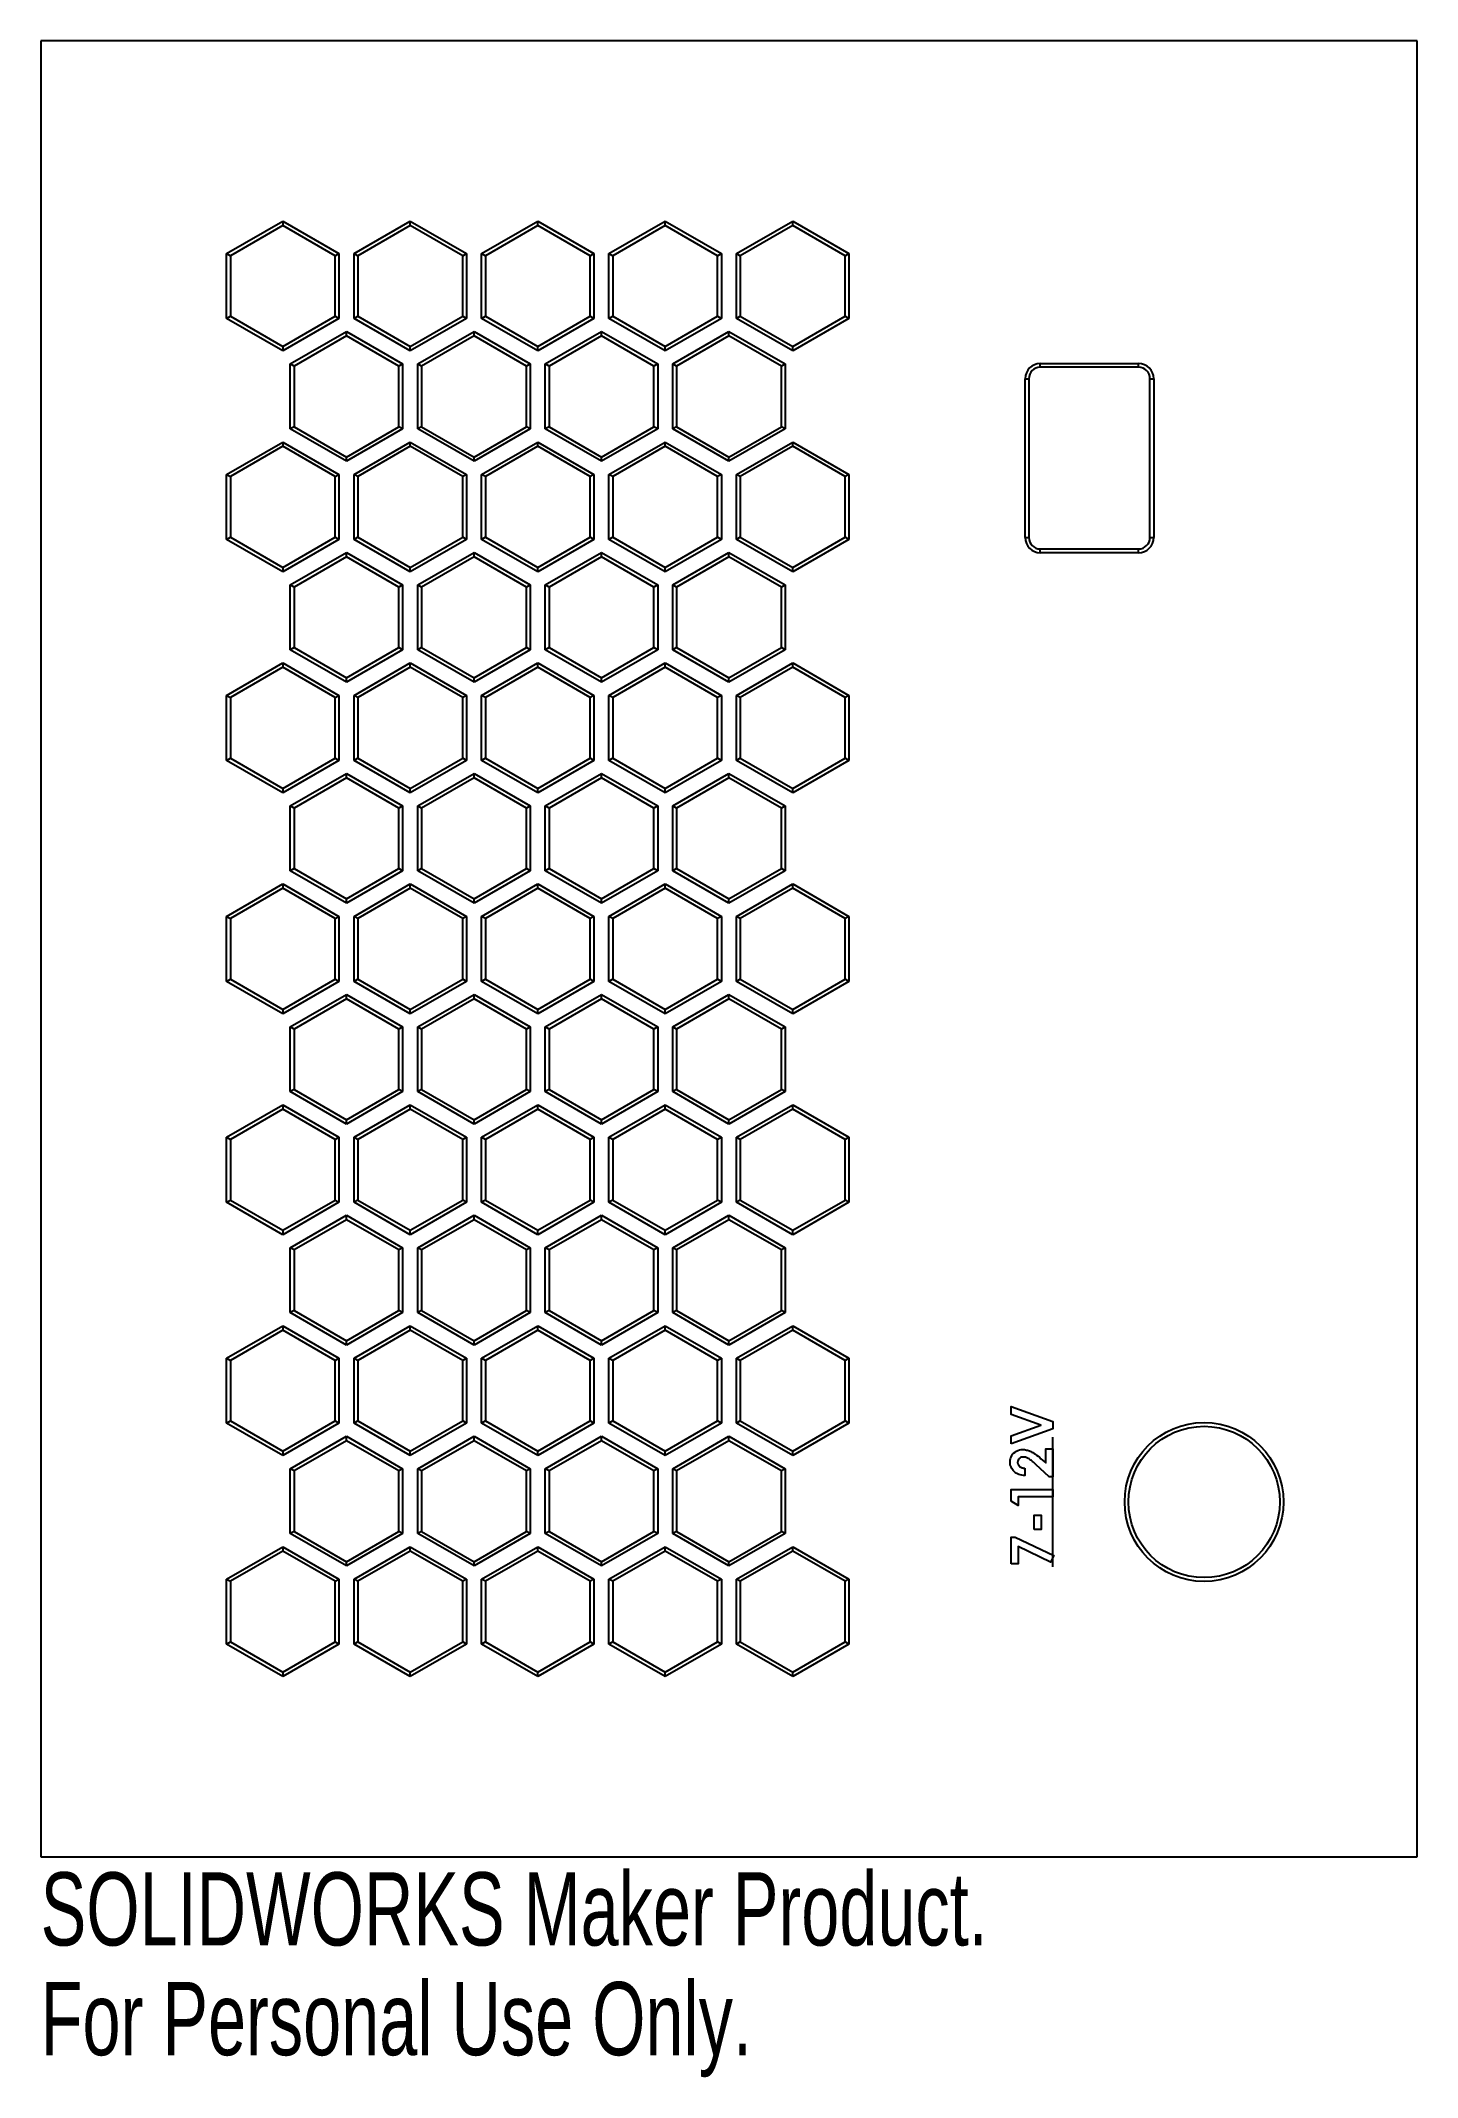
# Model space of a CAD drawing. Header units: millimetres. Extents: x -32 to 59, y 5 to 140.
import ezdxf

# ---------------------------------------------------------------- set-up
doc = ezdxf.new("R2010")
doc.units = ezdxf.units.MM
doc.linetypes.add('CENTERX2', pattern=[20.32, 12.7, -2.54, 2.54, -2.54])
doc.styles.add('SLDTEXTSTYLE0', font='TXT', dxfattribs={"width": 0.7})

msp = doc.modelspace()

# ---------------------------------------------------------------- linework, layer by layer
at = {"color": 7, "linetype": 'Continuous', "lineweight": 25}
for p, q in [((-32.24, 139.74), (-32.24, 19.74)), ((58.76, 139.74), (-32.24, 139.74)), ((58.76, 19.74), (58.76, 139.74)), ((-19.95, 125.68), (-16.24, 127.82)), ((-16.24, 127.53), (-19.7, 125.53)), ((-16.24, 127.82), (-12.52, 125.68)), ((-16.24, 127.82), (-16.24, 127.53)), ((-12.77, 125.53), (-16.24, 127.53)), ((-11.52, 125.68), (-7.81, 127.82)), ((-7.81, 127.53), (-11.27, 125.53)), ((-7.81, 127.82), (-4.09, 125.68)), ((-7.81, 127.53), (-7.81, 127.82)), ((-4.34, 125.53), (-7.81, 127.53)), ((-3.09, 125.68), (0.62, 127.82)), ((0.62, 127.53), (-2.84, 125.53)), ((0.62, 127.82), (4.33, 125.68)), ((0.62, 127.53), (0.62, 127.82)), ((4.08, 125.53), (0.62, 127.53)), ((5.33, 125.68), (9.05, 127.82)), ((9.05, 127.53), (5.58, 125.53)), ((9.05, 127.82), (12.76, 125.68)), ((9.05, 127.53), (9.05, 127.82)), ((12.51, 125.53), (9.05, 127.53)), ((13.76, 125.68), (17.48, 127.82)), ((17.48, 127.53), (14.01, 125.53)), ((17.48, 127.82), (21.19, 125.68)), ((17.48, 127.53), (17.48, 127.82)), ((20.94, 125.53), (17.48, 127.53)), ((-19.95, 121.39), (-19.95, 125.68)), ((-19.95, 125.68), (-19.7, 125.53)), ((-19.7, 125.53), (-19.7, 121.53)), ((-12.77, 125.53), (-12.52, 125.68)), ((-12.77, 121.53), (-12.77, 125.53)), ((-12.52, 125.68), (-12.52, 121.39)), ((-11.52, 121.39), (-11.52, 125.68)), ((-11.52, 125.68), (-11.27, 125.53)), ((-11.27, 125.53), (-11.27, 121.53)), ((-4.34, 125.53), (-4.09, 125.68)), ((-4.34, 121.53), (-4.34, 125.53)), ((-4.09, 125.68), (-4.09, 121.39)), ((-3.09, 121.39), (-3.09, 125.68)), ((-3.09, 125.68), (-2.84, 125.53)), ((-2.84, 125.53), (-2.84, 121.53)), ((4.08, 125.53), (4.33, 125.68)), ((4.08, 121.53), (4.08, 125.53)), ((4.33, 125.68), (4.33, 121.39)), ((5.33, 121.39), (5.33, 125.68)), ((5.33, 125.68), (5.58, 125.53)), ((5.58, 125.53), (5.58, 121.53)), ((12.51, 125.53), (12.76, 125.68)), ((12.51, 121.53), (12.51, 125.53)), ((12.76, 125.68), (12.76, 121.39)), ((13.76, 121.39), (13.76, 125.68)), ((13.76, 125.68), (14.01, 125.53)), ((14.01, 125.53), (14.01, 121.53)), ((20.94, 125.53), (21.19, 125.68)), ((20.94, 121.53), (20.94, 125.53)), ((21.19, 125.68), (21.19, 121.39)), ((-19.95, 121.39), (-19.7, 121.53)), ((-16.24, 119.24), (-19.95, 121.39)), ((-19.7, 121.53), (-16.24, 119.53)), ((-16.24, 119.53), (-12.77, 121.53)), ((-12.52, 121.39), (-16.24, 119.24)), ((-12.77, 121.53), (-12.52, 121.39)), ((-11.52, 121.39), (-11.27, 121.53)), ((-7.81, 119.24), (-11.52, 121.39)), ((-11.27, 121.53), (-7.81, 119.53)), ((-7.81, 119.53), (-4.34, 121.53)), ((-4.09, 121.39), (-7.81, 119.24)), ((-4.34, 121.53), (-4.09, 121.39)), ((-3.09, 121.39), (-2.84, 121.53)), ((0.62, 119.24), (-3.09, 121.39)), ((-2.84, 121.53), (0.62, 119.53)), ((0.62, 119.53), (4.08, 121.53)), ((4.33, 121.39), (0.62, 119.24)), ((4.08, 121.53), (4.33, 121.39)), ((5.33, 121.39), (5.58, 121.53)), ((9.05, 119.24), (5.33, 121.39)), ((5.58, 121.53), (9.05, 119.53)), ((9.05, 119.53), (12.51, 121.53)), ((12.76, 121.39), (9.05, 119.24)), ((12.51, 121.53), (12.76, 121.39)), ((13.76, 121.39), (14.01, 121.53)), ((17.48, 119.24), (13.76, 121.39)), ((14.01, 121.53), (17.48, 119.53)), ((17.48, 119.53), (20.94, 121.53)), ((21.19, 121.39), (17.48, 119.24)), ((20.94, 121.53), (21.19, 121.39)), ((-15.74, 118.38), (-12.02, 120.52)), ((-12.02, 120.23), (-15.49, 118.23)), ((-12.02, 120.52), (-8.31, 118.38)), ((-12.02, 120.23), (-12.02, 120.52)), ((-8.56, 118.23), (-12.02, 120.23)), ((-7.31, 118.38), (-3.59, 120.52)), ((-3.59, 120.23), (-7.06, 118.23)), ((-3.59, 120.52), (0.12, 118.38)), ((-3.59, 120.23), (-3.59, 120.52)), ((-0.13, 118.23), (-3.59, 120.23)), ((1.12, 118.38), (4.83, 120.52)), ((4.83, 120.23), (1.37, 118.23)), ((4.83, 120.52), (8.55, 118.38)), ((4.83, 120.23), (4.83, 120.52)), ((8.3, 118.23), (4.83, 120.23)), ((9.55, 118.38), (13.26, 120.52)), ((13.26, 120.23), (9.8, 118.23)), ((13.26, 120.52), (16.98, 118.38)), ((13.26, 120.23), (13.26, 120.52)), ((16.73, 118.23), (13.26, 120.23)), ((-16.24, 119.53), (-16.24, 119.24)), ((-7.81, 119.24), (-7.81, 119.53)), ((0.62, 119.24), (0.62, 119.53)), ((9.05, 119.24), (9.05, 119.53)), ((17.48, 119.24), (17.48, 119.53)), ((-15.74, 114.09), (-15.74, 118.38)), ((-15.49, 118.23), (-15.74, 118.38)), ((-15.49, 118.23), (-15.49, 114.23)), ((-8.31, 118.38), (-8.56, 118.23)), ((-8.56, 114.23), (-8.56, 118.23)), ((-8.31, 118.38), (-8.31, 114.09)), ((-7.31, 114.09), (-7.31, 118.38)), ((-7.06, 118.23), (-7.31, 118.38)), ((-7.06, 118.23), (-7.06, 114.23)), ((0.12, 118.38), (-0.13, 118.23)), ((-0.13, 114.23), (-0.13, 118.23)), ((0.12, 118.38), (0.12, 114.09)), ((1.12, 114.09), (1.12, 118.38)), ((1.37, 118.23), (1.12, 118.38)), ((1.37, 118.23), (1.37, 114.23)), ((8.55, 118.38), (8.3, 118.23)), ((8.3, 114.23), (8.3, 118.23)), ((8.55, 118.38), (8.55, 114.09)), ((9.55, 114.09), (9.55, 118.38)), ((9.8, 118.23), (9.55, 118.38)), ((9.8, 118.23), (9.8, 114.23)), ((16.98, 118.38), (16.73, 118.23)), ((16.73, 114.23), (16.73, 118.23)), ((16.98, 118.38), (16.98, 114.09)), ((32.84, 106.91), (32.84, 117.41)), ((32.84, 117.41), (33.09, 117.41)), ((33.09, 117.41), (33.09, 106.91)), ((33.84, 118.41), (40.34, 118.41)), ((33.84, 118.16), (33.84, 118.41)), ((40.34, 118.16), (33.84, 118.16)), ((40.34, 118.16), (40.34, 118.41)), ((41.09, 117.41), (41.34, 117.41)), ((41.09, 106.91), (41.09, 117.41)), ((41.34, 117.41), (41.34, 106.91)), ((-19.95, 111.08), (-16.24, 113.22)), ((-16.24, 113.22), (-12.52, 111.08)), ((-16.24, 113.22), (-16.24, 112.94)), ((-15.49, 114.23), (-15.74, 114.09)), ((-12.02, 111.95), (-15.74, 114.09)), ((-15.49, 114.23), (-12.02, 112.23)), ((-12.02, 112.23), (-8.56, 114.23)), ((-8.31, 114.09), (-12.02, 111.95)), ((-11.52, 111.08), (-7.81, 113.22)), ((-8.31, 114.09), (-8.56, 114.23)), ((-7.81, 113.22), (-4.09, 111.08)), ((-7.81, 112.94), (-7.81, 113.22)), ((-7.06, 114.23), (-7.31, 114.09)), ((-3.59, 111.95), (-7.31, 114.09)), ((-7.06, 114.23), (-3.59, 112.23)), ((-3.59, 112.23), (-0.13, 114.23)), ((0.12, 114.09), (-3.59, 111.95)), ((-3.09, 111.08), (0.62, 113.22)), ((0.12, 114.09), (-0.13, 114.23)), ((0.62, 113.22), (4.33, 111.08)), ((0.62, 112.94), (0.62, 113.22)), ((1.37, 114.23), (1.12, 114.09)), ((4.83, 111.95), (1.12, 114.09)), ((1.37, 114.23), (4.83, 112.23)), ((4.83, 112.23), (8.3, 114.23)), ((8.55, 114.09), (4.83, 111.95)), ((5.33, 111.08), (9.05, 113.22)), ((8.55, 114.09), (8.3, 114.23)), ((9.05, 113.22), (12.76, 111.08)), ((9.05, 112.94), (9.05, 113.22)), ((9.8, 114.23), (9.55, 114.09)), ((13.26, 111.95), (9.55, 114.09)), ((9.8, 114.23), (13.26, 112.23)), ((13.26, 112.23), (16.73, 114.23)), ((16.98, 114.09), (13.26, 111.95)), ((13.76, 111.08), (17.48, 113.22)), ((16.98, 114.09), (16.73, 114.23)), ((17.48, 113.22), (21.19, 111.08)), ((17.48, 112.94), (17.48, 113.22)), ((-16.24, 112.94), (-19.7, 110.94)), ((-12.77, 110.94), (-16.24, 112.94)), ((-12.02, 111.95), (-12.02, 112.23)), ((-7.81, 112.94), (-11.27, 110.94)), ((-4.34, 110.94), (-7.81, 112.94)), ((-3.59, 111.95), (-3.59, 112.23)), ((0.62, 112.94), (-2.84, 110.94)), ((4.08, 110.94), (0.62, 112.94)), ((4.83, 111.95), (4.83, 112.23)), ((9.05, 112.94), (5.58, 110.94)), ((12.51, 110.94), (9.05, 112.94)), ((13.26, 111.95), (13.26, 112.23)), ((17.48, 112.94), (14.01, 110.94)), ((20.94, 110.94), (17.48, 112.94)), ((-19.95, 106.79), (-19.95, 111.08)), ((-19.95, 111.08), (-19.7, 110.94)), ((-19.7, 110.94), (-19.7, 106.94)), ((-12.77, 110.94), (-12.52, 111.08)), ((-12.77, 106.94), (-12.77, 110.94)), ((-12.52, 111.08), (-12.52, 106.79)), ((-11.52, 106.79), (-11.52, 111.08)), ((-11.27, 110.94), (-11.52, 111.08)), ((-11.27, 110.94), (-11.27, 106.94)), ((-4.09, 111.08), (-4.34, 110.94)), ((-4.34, 106.94), (-4.34, 110.94)), ((-4.09, 111.08), (-4.09, 106.79)), ((-3.09, 106.79), (-3.09, 111.08)), ((-2.84, 110.94), (-3.09, 111.08)), ((-2.84, 110.94), (-2.84, 106.94)), ((4.33, 111.08), (4.08, 110.94)), ((4.08, 106.94), (4.08, 110.94)), ((4.33, 111.08), (4.33, 106.79)), ((5.33, 106.79), (5.33, 111.08)), ((5.58, 110.94), (5.33, 111.08)), ((5.58, 110.94), (5.58, 106.94)), ((12.76, 111.08), (12.51, 110.94)), ((12.51, 106.94), (12.51, 110.94)), ((12.76, 111.08), (12.76, 106.79)), ((13.76, 106.79), (13.76, 111.08)), ((14.01, 110.94), (13.76, 111.08)), ((14.01, 110.94), (14.01, 106.94)), ((21.19, 111.08), (20.94, 110.94)), ((20.94, 106.94), (20.94, 110.94)), ((21.19, 111.08), (21.19, 106.79)), ((-19.95, 106.79), (-19.7, 106.94)), ((-16.24, 104.65), (-19.95, 106.79)), ((-19.7, 106.94), (-16.24, 104.94)), ((-16.24, 104.94), (-12.77, 106.94)), ((-12.52, 106.79), (-16.24, 104.65)), ((-12.77, 106.94), (-12.52, 106.79)), ((-11.27, 106.94), (-11.52, 106.79)), ((-7.81, 104.65), (-11.52, 106.79)), ((-11.27, 106.94), (-7.81, 104.94)), ((-7.81, 104.94), (-4.34, 106.94)), ((-4.09, 106.79), (-7.81, 104.65)), ((-4.09, 106.79), (-4.34, 106.94)), ((-2.84, 106.94), (-3.09, 106.79)), ((0.62, 104.65), (-3.09, 106.79)), ((-2.84, 106.94), (0.62, 104.94)), ((0.62, 104.94), (4.08, 106.94)), ((4.33, 106.79), (0.62, 104.65)), ((4.33, 106.79), (4.08, 106.94)), ((5.58, 106.94), (5.33, 106.79)), ((9.05, 104.65), (5.33, 106.79)), ((5.58, 106.94), (9.05, 104.94)), ((9.05, 104.94), (12.51, 106.94)), ((12.76, 106.79), (9.05, 104.65)), ((12.76, 106.79), (12.51, 106.94)), ((14.01, 106.94), (13.76, 106.79)), ((17.48, 104.65), (13.76, 106.79)), ((14.01, 106.94), (17.48, 104.94)), ((17.48, 104.94), (20.94, 106.94)), ((21.19, 106.79), (17.48, 104.65)), ((21.19, 106.79), (20.94, 106.94)), ((32.84, 106.91), (33.09, 106.91)), ((41.09, 106.91), (41.34, 106.91)), ((-15.74, 103.78), (-12.02, 105.92)), ((-12.02, 105.64), (-15.49, 103.64)), ((-12.02, 105.92), (-8.31, 103.78)), ((-12.02, 105.64), (-12.02, 105.92)), ((-8.56, 103.64), (-12.02, 105.64)), ((-7.31, 103.78), (-3.59, 105.92)), ((-3.59, 105.64), (-7.06, 103.64)), ((-3.59, 105.92), (0.12, 103.78)), ((-3.59, 105.64), (-3.59, 105.92)), ((-0.13, 103.64), (-3.59, 105.64)), ((1.12, 103.78), (4.83, 105.92)), ((4.83, 105.64), (1.37, 103.64)), ((4.83, 105.92), (8.55, 103.78)), ((4.83, 105.64), (4.83, 105.92)), ((8.3, 103.64), (4.83, 105.64)), ((9.55, 103.78), (13.26, 105.92)), ((13.26, 105.64), (9.8, 103.64)), ((13.26, 105.92), (16.98, 103.78)), ((13.26, 105.64), (13.26, 105.92)), ((16.73, 103.64), (13.26, 105.64)), ((33.84, 105.91), (33.84, 106.16)), ((33.84, 106.16), (40.34, 106.16)), ((40.34, 105.91), (33.84, 105.91)), ((40.34, 105.91), (40.34, 106.16)), ((-16.24, 104.94), (-16.24, 104.65)), ((-15.74, 99.49), (-15.74, 103.78)), ((-15.49, 103.64), (-15.74, 103.78)), ((-15.49, 103.64), (-15.49, 99.64)), ((-8.31, 103.78), (-8.56, 103.64)), ((-8.56, 99.64), (-8.56, 103.64)), ((-8.31, 103.78), (-8.31, 99.49)), ((-7.81, 104.65), (-7.81, 104.94)), ((-7.31, 99.49), (-7.31, 103.78)), ((-7.06, 103.64), (-7.31, 103.78)), ((-7.06, 103.64), (-7.06, 99.64)), ((0.12, 103.78), (-0.13, 103.64)), ((-0.13, 99.64), (-0.13, 103.64)), ((0.12, 103.78), (0.12, 99.49)), ((0.62, 104.65), (0.62, 104.94)), ((1.12, 99.49), (1.12, 103.78)), ((1.37, 103.64), (1.12, 103.78)), ((1.37, 103.64), (1.37, 99.64)), ((8.55, 103.78), (8.3, 103.64)), ((8.3, 99.64), (8.3, 103.64)), ((8.55, 103.78), (8.55, 99.49)), ((9.05, 104.65), (9.05, 104.94)), ((9.55, 99.49), (9.55, 103.78)), ((9.8, 103.64), (9.55, 103.78)), ((9.8, 103.64), (9.8, 99.64)), ((16.98, 103.78), (16.73, 103.64)), ((16.73, 99.64), (16.73, 103.64)), ((16.98, 103.78), (16.98, 99.49)), ((17.48, 104.65), (17.48, 104.94)), ((-15.49, 99.64), (-15.74, 99.49)), ((-15.49, 99.64), (-12.02, 97.64)), ((-12.02, 97.64), (-8.56, 99.64)), ((-8.31, 99.49), (-8.56, 99.64)), ((-7.06, 99.64), (-7.31, 99.49)), ((-7.06, 99.64), (-3.59, 97.64)), ((-3.59, 97.64), (-0.13, 99.64)), ((0.12, 99.49), (-0.13, 99.64)), ((1.37, 99.64), (1.12, 99.49)), ((1.37, 99.64), (4.83, 97.64)), ((4.83, 97.64), (8.3, 99.64)), ((8.55, 99.49), (8.3, 99.64)), ((9.8, 99.64), (9.55, 99.49)), ((9.8, 99.64), (13.26, 97.64)), ((13.26, 97.64), (16.73, 99.64)), ((16.98, 99.49), (16.73, 99.64)), ((-19.95, 96.48), (-16.24, 98.63)), ((-16.24, 98.34), (-19.7, 96.34)), ((-16.24, 98.63), (-12.52, 96.48)), ((-16.24, 98.63), (-16.24, 98.34)), ((-12.77, 96.34), (-16.24, 98.34)), ((-12.02, 97.35), (-15.74, 99.49)), ((-8.31, 99.49), (-12.02, 97.35)), ((-11.52, 96.48), (-7.81, 98.63)), ((-7.81, 98.34), (-11.27, 96.34)), ((-7.81, 98.63), (-4.09, 96.48)), ((-7.81, 98.34), (-7.81, 98.63)), ((-4.34, 96.34), (-7.81, 98.34)), ((-3.59, 97.35), (-7.31, 99.49)), ((0.12, 99.49), (-3.59, 97.35)), ((-3.09, 96.48), (0.62, 98.63)), ((0.62, 98.34), (-2.84, 96.34)), ((0.62, 98.63), (4.33, 96.48)), ((0.62, 98.34), (0.62, 98.63)), ((4.08, 96.34), (0.62, 98.34)), ((4.83, 97.35), (1.12, 99.49)), ((8.55, 99.49), (4.83, 97.35)), ((5.33, 96.48), (9.05, 98.63)), ((9.05, 98.34), (5.58, 96.34)), ((9.05, 98.63), (12.76, 96.48)), ((9.05, 98.34), (9.05, 98.63)), ((12.51, 96.34), (9.05, 98.34)), ((13.26, 97.35), (9.55, 99.49)), ((16.98, 99.49), (13.26, 97.35)), ((13.76, 96.48), (17.48, 98.63)), ((17.48, 98.34), (14.01, 96.34)), ((17.48, 98.63), (21.19, 96.48)), ((17.48, 98.34), (17.48, 98.63)), ((20.94, 96.34), (17.48, 98.34)), ((-12.02, 97.35), (-12.02, 97.64)), ((-3.59, 97.35), (-3.59, 97.64)), ((4.83, 97.35), (4.83, 97.64)), ((13.26, 97.35), (13.26, 97.64)), ((-19.95, 92.19), (-19.95, 96.48)), ((-19.95, 96.48), (-19.7, 96.34)), ((-19.7, 96.34), (-19.7, 92.34)), ((-12.77, 96.34), (-12.52, 96.48)), ((-12.77, 92.34), (-12.77, 96.34)), ((-12.52, 96.48), (-12.52, 92.19)), ((-11.52, 92.19), (-11.52, 96.48)), ((-11.27, 96.34), (-11.52, 96.48)), ((-11.27, 96.34), (-11.27, 92.34)), ((-4.09, 96.48), (-4.34, 96.34)), ((-4.34, 92.34), (-4.34, 96.34)), ((-4.09, 96.48), (-4.09, 92.19)), ((-3.09, 92.19), (-3.09, 96.48)), ((-2.84, 96.34), (-3.09, 96.48)), ((-2.84, 96.34), (-2.84, 92.34)), ((4.33, 96.48), (4.08, 96.34)), ((4.08, 92.34), (4.08, 96.34)), ((4.33, 96.48), (4.33, 92.19)), ((5.33, 92.19), (5.33, 96.48)), ((5.58, 96.34), (5.33, 96.48)), ((5.58, 96.34), (5.58, 92.34)), ((12.76, 96.48), (12.51, 96.34)), ((12.51, 92.34), (12.51, 96.34)), ((12.76, 96.48), (12.76, 92.19)), ((13.76, 92.19), (13.76, 96.48)), ((14.01, 96.34), (13.76, 96.48)), ((14.01, 96.34), (14.01, 92.34)), ((21.19, 96.48), (20.94, 96.34)), ((20.94, 92.34), (20.94, 96.34)), ((21.19, 96.48), (21.19, 92.19)), ((-19.95, 92.19), (-19.7, 92.34)), ((-16.24, 90.05), (-19.95, 92.19)), ((-19.7, 92.34), (-16.24, 90.34)), ((-16.24, 90.34), (-12.77, 92.34)), ((-12.52, 92.19), (-16.24, 90.05)), ((-12.77, 92.34), (-12.52, 92.19)), ((-11.27, 92.34), (-11.52, 92.19)), ((-7.81, 90.05), (-11.52, 92.19)), ((-11.27, 92.34), (-7.81, 90.34)), ((-7.81, 90.34), (-4.34, 92.34)), ((-4.09, 92.19), (-7.81, 90.05)), ((-4.09, 92.19), (-4.34, 92.34)), ((-2.84, 92.34), (-3.09, 92.19)), ((0.62, 90.05), (-3.09, 92.19)), ((-2.84, 92.34), (0.62, 90.34)), ((0.62, 90.34), (4.08, 92.34)), ((4.33, 92.19), (0.62, 90.05)), ((4.33, 92.19), (4.08, 92.34)), ((5.58, 92.34), (5.33, 92.19)), ((9.05, 90.05), (5.33, 92.19)), ((5.58, 92.34), (9.05, 90.34)), ((9.05, 90.34), (12.51, 92.34)), ((12.76, 92.19), (9.05, 90.05)), ((12.76, 92.19), (12.51, 92.34)), ((14.01, 92.34), (13.76, 92.19)), ((17.48, 90.05), (13.76, 92.19)), ((14.01, 92.34), (17.48, 90.34)), ((17.48, 90.34), (20.94, 92.34)), ((21.19, 92.19), (17.48, 90.05)), ((21.19, 92.19), (20.94, 92.34)), ((-16.24, 90.34), (-16.24, 90.05)), ((-15.74, 89.18), (-12.02, 91.33)), ((-12.02, 91.04), (-15.49, 89.04)), ((-12.02, 91.33), (-8.31, 89.18)), ((-12.02, 91.04), (-12.02, 91.33)), ((-8.56, 89.04), (-12.02, 91.04)), ((-7.81, 90.05), (-7.81, 90.34)), ((-7.31, 89.18), (-3.59, 91.33)), ((-3.59, 91.04), (-7.06, 89.04)), ((-3.59, 91.33), (0.12, 89.18)), ((-3.59, 91.04), (-3.59, 91.33)), ((-0.13, 89.04), (-3.59, 91.04)), ((0.62, 90.05), (0.62, 90.34)), ((1.12, 89.18), (4.83, 91.33)), ((4.83, 91.04), (1.37, 89.04)), ((4.83, 91.33), (8.55, 89.18)), ((4.83, 91.04), (4.83, 91.33)), ((8.3, 89.04), (4.83, 91.04)), ((9.05, 90.05), (9.05, 90.34)), ((9.55, 89.18), (13.26, 91.33)), ((13.26, 91.04), (9.8, 89.04)), ((13.26, 91.33), (16.98, 89.18)), ((13.26, 91.04), (13.26, 91.33)), ((16.73, 89.04), (13.26, 91.04)), ((17.48, 90.05), (17.48, 90.34)), ((-15.74, 84.89), (-15.74, 89.18)), ((-15.49, 89.04), (-15.74, 89.18)), ((-15.49, 89.04), (-15.49, 85.04)), ((-8.31, 89.18), (-8.56, 89.04)), ((-8.56, 85.04), (-8.56, 89.04)), ((-8.31, 89.18), (-8.31, 84.89)), ((-7.31, 84.89), (-7.31, 89.18)), ((-7.06, 89.04), (-7.31, 89.18)), ((-7.06, 89.04), (-7.06, 85.04)), ((0.12, 89.18), (-0.13, 89.04)), ((-0.13, 85.04), (-0.13, 89.04)), ((0.12, 89.18), (0.12, 84.89)), ((1.12, 84.89), (1.12, 89.18)), ((1.37, 89.04), (1.12, 89.18)), ((1.37, 89.04), (1.37, 85.04)), ((8.55, 89.18), (8.3, 89.04)), ((8.3, 85.04), (8.3, 89.04)), ((8.55, 89.18), (8.55, 84.89)), ((9.55, 84.89), (9.55, 89.18)), ((9.8, 89.04), (9.55, 89.18)), ((9.8, 89.04), (9.8, 85.04)), ((16.98, 89.18), (16.73, 89.04)), ((16.73, 85.04), (16.73, 89.04)), ((16.98, 89.18), (16.98, 84.89)), ((-15.49, 85.04), (-15.74, 84.89)), ((-12.02, 82.75), (-15.74, 84.89)), ((-15.49, 85.04), (-12.02, 83.04)), ((-12.02, 83.04), (-8.56, 85.04)), ((-8.31, 84.89), (-12.02, 82.75)), ((-8.31, 84.89), (-8.56, 85.04)), ((-7.06, 85.04), (-7.31, 84.89)), ((-3.59, 82.75), (-7.31, 84.89)), ((-7.06, 85.04), (-3.59, 83.04)), ((-3.59, 83.04), (-0.13, 85.04)), ((0.12, 84.89), (-3.59, 82.75)), ((0.12, 84.89), (-0.13, 85.04)), ((1.37, 85.04), (1.12, 84.89)), ((4.83, 82.75), (1.12, 84.89)), ((1.37, 85.04), (4.83, 83.04)), ((4.83, 83.04), (8.3, 85.04)), ((8.55, 84.89), (4.83, 82.75)), ((8.55, 84.89), (8.3, 85.04)), ((9.8, 85.04), (9.55, 84.89)), ((13.26, 82.75), (9.55, 84.89)), ((9.8, 85.04), (13.26, 83.04)), ((13.26, 83.04), (16.73, 85.04)), ((16.98, 84.89), (13.26, 82.75)), ((16.98, 84.89), (16.73, 85.04)), ((-19.95, 81.88), (-16.24, 84.03)), ((-16.24, 83.74), (-19.7, 81.74)), ((-16.24, 84.03), (-12.52, 81.88)), ((-16.24, 84.03), (-16.24, 83.74)), ((-12.77, 81.74), (-16.24, 83.74)), ((-11.52, 81.88), (-7.81, 84.03)), ((-7.81, 83.74), (-11.27, 81.74)), ((-7.81, 84.03), (-4.09, 81.88)), ((-7.81, 83.74), (-7.81, 84.03)), ((-4.34, 81.74), (-7.81, 83.74)), ((-3.09, 81.88), (0.62, 84.03)), ((0.62, 83.74), (-2.84, 81.74)), ((0.62, 84.03), (4.33, 81.88)), ((0.62, 83.74), (0.62, 84.03)), ((4.08, 81.74), (0.62, 83.74)), ((5.33, 81.88), (9.05, 84.03)), ((9.05, 83.74), (5.58, 81.74)), ((9.05, 84.03), (12.76, 81.88)), ((9.05, 83.74), (9.05, 84.03)), ((12.51, 81.74), (9.05, 83.74)), ((13.76, 81.88), (17.48, 84.03)), ((17.48, 83.74), (14.01, 81.74)), ((17.48, 84.03), (21.19, 81.88)), ((17.48, 83.74), (17.48, 84.03)), ((20.94, 81.74), (17.48, 83.74)), ((-12.02, 82.75), (-12.02, 83.04)), ((-3.59, 82.75), (-3.59, 83.04)), ((4.83, 82.75), (4.83, 83.04)), ((13.26, 82.75), (13.26, 83.04)), ((-19.95, 77.59), (-19.95, 81.88)), ((-19.95, 81.88), (-19.7, 81.74)), ((-19.7, 81.74), (-19.7, 77.74)), ((-12.77, 81.74), (-12.52, 81.88)), ((-12.77, 77.74), (-12.77, 81.74)), ((-12.52, 81.88), (-12.52, 77.59)), ((-11.52, 77.59), (-11.52, 81.88)), ((-11.27, 81.74), (-11.52, 81.88)), ((-11.27, 81.74), (-11.27, 77.74)), ((-4.09, 81.88), (-4.34, 81.74)), ((-4.34, 77.74), (-4.34, 81.74)), ((-4.09, 81.88), (-4.09, 77.59)), ((-3.09, 77.59), (-3.09, 81.88)), ((-2.84, 81.74), (-3.09, 81.88)), ((-2.84, 81.74), (-2.84, 77.74)), ((4.33, 81.88), (4.08, 81.74)), ((4.08, 77.74), (4.08, 81.74)), ((4.33, 81.88), (4.33, 77.59)), ((5.33, 77.59), (5.33, 81.88)), ((5.58, 81.74), (5.33, 81.88)), ((5.58, 81.74), (5.58, 77.74)), ((12.76, 81.88), (12.51, 81.74)), ((12.51, 77.74), (12.51, 81.74)), ((12.76, 81.88), (12.76, 77.59)), ((13.76, 77.59), (13.76, 81.88)), ((14.01, 81.74), (13.76, 81.88)), ((14.01, 81.74), (14.01, 77.74)), ((21.19, 81.88), (20.94, 81.74)), ((20.94, 77.74), (20.94, 81.74)), ((21.19, 81.88), (21.19, 77.59)), ((-19.95, 77.59), (-19.7, 77.74)), ((-16.24, 75.45), (-19.95, 77.59)), ((-19.7, 77.74), (-16.24, 75.74)), ((-16.24, 75.74), (-12.77, 77.74)), ((-12.52, 77.59), (-16.24, 75.45)), ((-15.74, 74.58), (-12.02, 76.73)), ((-12.77, 77.74), (-12.52, 77.59)), ((-12.02, 76.73), (-8.31, 74.58)), ((-12.02, 76.44), (-12.02, 76.73)), ((-11.27, 77.74), (-11.52, 77.59)), ((-7.81, 75.45), (-11.52, 77.59)), ((-11.27, 77.74), (-7.81, 75.74)), ((-7.81, 75.74), (-4.34, 77.74)), ((-4.09, 77.59), (-7.81, 75.45)), ((-7.31, 74.58), (-3.59, 76.73)), ((-4.09, 77.59), (-4.34, 77.74)), ((-3.59, 76.73), (0.12, 74.58)), ((-3.59, 76.44), (-3.59, 76.73)), ((-2.84, 77.74), (-3.09, 77.59)), ((0.62, 75.45), (-3.09, 77.59)), ((-2.84, 77.74), (0.62, 75.74)), ((0.62, 75.74), (4.08, 77.74)), ((4.33, 77.59), (0.62, 75.45)), ((1.12, 74.58), (4.83, 76.73)), ((4.33, 77.59), (4.08, 77.74)), ((4.83, 76.73), (8.55, 74.58)), ((4.83, 76.44), (4.83, 76.73)), ((5.58, 77.74), (5.33, 77.59)), ((9.05, 75.45), (5.33, 77.59)), ((5.58, 77.74), (9.05, 75.74)), ((9.05, 75.74), (12.51, 77.74)), ((12.76, 77.59), (9.05, 75.45)), ((9.55, 74.58), (13.26, 76.73)), ((12.76, 77.59), (12.51, 77.74)), ((13.26, 76.73), (16.98, 74.58)), ((13.26, 76.44), (13.26, 76.73)), ((14.01, 77.74), (13.76, 77.59)), ((17.48, 75.45), (13.76, 77.59)), ((14.01, 77.74), (17.48, 75.74)), ((17.48, 75.74), (20.94, 77.74)), ((21.19, 77.59), (17.48, 75.45)), ((21.19, 77.59), (20.94, 77.74)), ((-16.24, 75.74), (-16.24, 75.45)), ((-12.02, 76.44), (-15.49, 74.44)), ((-8.56, 74.44), (-12.02, 76.44)), ((-7.81, 75.45), (-7.81, 75.74)), ((-3.59, 76.44), (-7.06, 74.44)), ((-0.13, 74.44), (-3.59, 76.44)), ((0.62, 75.45), (0.62, 75.74)), ((4.83, 76.44), (1.37, 74.44)), ((8.3, 74.44), (4.83, 76.44)), ((9.05, 75.45), (9.05, 75.74)), ((13.26, 76.44), (9.8, 74.44)), ((16.73, 74.44), (13.26, 76.44)), ((17.48, 75.45), (17.48, 75.74)), ((-15.74, 70.3), (-15.74, 74.58)), ((-15.49, 74.44), (-15.74, 74.58)), ((-15.49, 74.44), (-15.49, 70.44)), ((-8.31, 74.58), (-8.56, 74.44)), ((-8.56, 70.44), (-8.56, 74.44)), ((-8.31, 74.58), (-8.31, 70.3)), ((-7.31, 70.3), (-7.31, 74.58)), ((-7.06, 74.44), (-7.31, 74.58)), ((-7.06, 74.44), (-7.06, 70.44)), ((0.12, 74.58), (-0.13, 74.44)), ((-0.13, 70.44), (-0.13, 74.44)), ((0.12, 74.58), (0.12, 70.3)), ((1.12, 70.3), (1.12, 74.58)), ((1.37, 74.44), (1.12, 74.58)), ((1.37, 74.44), (1.37, 70.44)), ((8.55, 74.58), (8.3, 74.44)), ((8.3, 70.44), (8.3, 74.44)), ((8.55, 74.58), (8.55, 70.3)), ((9.55, 70.3), (9.55, 74.58)), ((9.8, 74.44), (9.55, 74.58)), ((9.8, 74.44), (9.8, 70.44)), ((16.98, 74.58), (16.73, 74.44)), ((16.73, 70.44), (16.73, 74.44)), ((16.98, 74.58), (16.98, 70.3)), ((-15.49, 70.44), (-15.74, 70.3)), ((-12.02, 68.15), (-15.74, 70.3)), ((-15.49, 70.44), (-12.02, 68.44)), ((-12.02, 68.44), (-8.56, 70.44)), ((-8.31, 70.3), (-12.02, 68.15)), ((-8.31, 70.3), (-8.56, 70.44)), ((-7.06, 70.44), (-7.31, 70.3)), ((-3.59, 68.15), (-7.31, 70.3)), ((-7.06, 70.44), (-3.59, 68.44)), ((-3.59, 68.44), (-0.13, 70.44)), ((0.12, 70.3), (-3.59, 68.15)), ((0.12, 70.3), (-0.13, 70.44)), ((1.37, 70.44), (1.12, 70.3)), ((4.83, 68.15), (1.12, 70.3)), ((1.37, 70.44), (4.83, 68.44)), ((4.83, 68.44), (8.3, 70.44)), ((8.55, 70.3), (4.83, 68.15)), ((8.55, 70.3), (8.3, 70.44)), ((9.8, 70.44), (9.55, 70.3)), ((13.26, 68.15), (9.55, 70.3)), ((9.8, 70.44), (13.26, 68.44)), ((13.26, 68.44), (16.73, 70.44)), ((16.98, 70.3), (13.26, 68.15)), ((16.98, 70.3), (16.73, 70.44)), ((-19.95, 67.29), (-16.24, 69.43)), ((-16.24, 69.14), (-19.7, 67.14)), ((-16.24, 69.43), (-12.52, 67.29)), ((-16.24, 69.43), (-16.24, 69.14)), ((-12.77, 67.14), (-16.24, 69.14)), ((-11.52, 67.29), (-7.81, 69.43)), ((-7.81, 69.14), (-11.27, 67.14)), ((-7.81, 69.43), (-4.09, 67.29)), ((-7.81, 69.14), (-7.81, 69.43)), ((-4.34, 67.14), (-7.81, 69.14)), ((-3.09, 67.29), (0.62, 69.43)), ((0.62, 69.14), (-2.84, 67.14)), ((0.62, 69.43), (4.33, 67.29)), ((0.62, 69.14), (0.62, 69.43)), ((4.08, 67.14), (0.62, 69.14)), ((5.33, 67.29), (9.05, 69.43)), ((9.05, 69.14), (5.58, 67.14)), ((9.05, 69.43), (12.76, 67.29)), ((9.05, 69.14), (9.05, 69.43)), ((12.51, 67.14), (9.05, 69.14)), ((13.76, 67.29), (17.48, 69.43)), ((17.48, 69.14), (14.01, 67.14)), ((17.48, 69.43), (21.19, 67.29)), ((17.48, 69.14), (17.48, 69.43)), ((20.94, 67.14), (17.48, 69.14)), ((-19.95, 63), (-19.95, 67.29)), ((-19.95, 67.29), (-19.7, 67.14)), ((-12.77, 67.14), (-12.52, 67.29)), ((-12.52, 67.29), (-12.52, 63)), ((-12.02, 68.15), (-12.02, 68.44)), ((-11.52, 63), (-11.52, 67.29)), ((-11.27, 67.14), (-11.52, 67.29)), ((-4.09, 67.29), (-4.34, 67.14)), ((-4.09, 67.29), (-4.09, 63)), ((-3.59, 68.15), (-3.59, 68.44)), ((-3.09, 63), (-3.09, 67.29)), ((-2.84, 67.14), (-3.09, 67.29)), ((4.33, 67.29), (4.08, 67.14)), ((4.33, 67.29), (4.33, 63)), ((4.83, 68.15), (4.83, 68.44)), ((5.33, 63), (5.33, 67.29)), ((5.58, 67.14), (5.33, 67.29)), ((12.76, 67.29), (12.51, 67.14)), ((12.76, 67.29), (12.76, 63)), ((13.26, 68.15), (13.26, 68.44)), ((13.76, 63), (13.76, 67.29)), ((14.01, 67.14), (13.76, 67.29)), ((21.19, 67.29), (20.94, 67.14)), ((21.19, 67.29), (21.19, 63)), ((-19.7, 67.14), (-19.7, 63.14)), ((-12.77, 63.14), (-12.77, 67.14)), ((-11.27, 67.14), (-11.27, 63.14)), ((-4.34, 63.14), (-4.34, 67.14)), ((-2.84, 67.14), (-2.84, 63.14)), ((4.08, 63.14), (4.08, 67.14)), ((5.58, 67.14), (5.58, 63.14)), ((12.51, 63.14), (12.51, 67.14)), ((14.01, 67.14), (14.01, 63.14)), ((20.94, 63.14), (20.94, 67.14)), ((-19.95, 63), (-19.7, 63.14)), ((-16.24, 60.85), (-19.95, 63)), ((-19.7, 63.14), (-16.24, 61.14)), ((-16.24, 61.14), (-12.77, 63.14)), ((-12.52, 63), (-16.24, 60.85)), ((-15.74, 59.99), (-12.02, 62.13)), ((-12.77, 63.14), (-12.52, 63)), ((-12.02, 62.13), (-8.31, 59.99)), ((-12.02, 61.84), (-12.02, 62.13)), ((-11.27, 63.14), (-11.52, 63)), ((-7.81, 60.85), (-11.52, 63)), ((-11.27, 63.14), (-7.81, 61.14)), ((-7.81, 61.14), (-4.34, 63.14)), ((-4.09, 63), (-7.81, 60.85)), ((-7.31, 59.99), (-3.59, 62.13)), ((-4.09, 63), (-4.34, 63.14)), ((-3.59, 62.13), (0.12, 59.99)), ((-3.59, 61.84), (-3.59, 62.13)), ((-2.84, 63.14), (-3.09, 63)), ((0.62, 60.85), (-3.09, 63)), ((-2.84, 63.14), (0.62, 61.14)), ((0.62, 61.14), (4.08, 63.14)), ((4.33, 63), (0.62, 60.85)), ((1.12, 59.99), (4.83, 62.13)), ((4.33, 63), (4.08, 63.14)), ((4.83, 62.13), (8.55, 59.99)), ((4.83, 61.84), (4.83, 62.13)), ((5.58, 63.14), (5.33, 63)), ((9.05, 60.85), (5.33, 63)), ((5.58, 63.14), (9.05, 61.14)), ((9.05, 61.14), (12.51, 63.14)), ((12.76, 63), (9.05, 60.85)), ((9.55, 59.99), (13.26, 62.13)), ((12.76, 63), (12.51, 63.14)), ((13.26, 62.13), (16.98, 59.99)), ((13.26, 61.84), (13.26, 62.13)), ((14.01, 63.14), (13.76, 63)), ((17.48, 60.85), (13.76, 63)), ((14.01, 63.14), (17.48, 61.14)), ((17.48, 61.14), (20.94, 63.14)), ((21.19, 63), (17.48, 60.85)), ((21.19, 63), (20.94, 63.14)), ((-16.24, 61.14), (-16.24, 60.85)), ((-12.02, 61.84), (-15.49, 59.84)), ((-8.56, 59.84), (-12.02, 61.84)), ((-7.81, 60.85), (-7.81, 61.14)), ((-3.59, 61.84), (-7.06, 59.84)), ((-0.13, 59.84), (-3.59, 61.84)), ((0.62, 60.85), (0.62, 61.14)), ((4.83, 61.84), (1.37, 59.84)), ((8.3, 59.84), (4.83, 61.84)), ((9.05, 60.85), (9.05, 61.14)), ((13.26, 61.84), (9.8, 59.84)), ((16.73, 59.84), (13.26, 61.84)), ((17.48, 60.85), (17.48, 61.14)), ((-15.74, 55.7), (-15.74, 59.99)), ((-15.49, 59.84), (-15.74, 59.99)), ((-15.49, 59.84), (-15.49, 55.84)), ((-8.31, 59.99), (-8.56, 59.84)), ((-8.56, 55.84), (-8.56, 59.84)), ((-8.31, 59.99), (-8.31, 55.7)), ((-7.31, 55.7), (-7.31, 59.99)), ((-7.06, 59.84), (-7.31, 59.99)), ((-7.06, 59.84), (-7.06, 55.84)), ((0.12, 59.99), (-0.13, 59.84)), ((-0.13, 55.84), (-0.13, 59.84)), ((0.12, 59.99), (0.12, 55.7)), ((1.12, 55.7), (1.12, 59.99)), ((1.37, 59.84), (1.12, 59.99)), ((1.37, 59.84), (1.37, 55.84)), ((8.55, 59.99), (8.3, 59.84)), ((8.3, 55.84), (8.3, 59.84)), ((8.55, 59.99), (8.55, 55.7)), ((9.55, 55.7), (9.55, 59.99)), ((9.8, 59.84), (9.55, 59.99)), ((9.8, 59.84), (9.8, 55.84)), ((16.98, 59.99), (16.73, 59.84)), ((16.73, 55.84), (16.73, 59.84)), ((16.98, 59.99), (16.98, 55.7)), ((-15.49, 55.84), (-15.74, 55.7)), ((-12.02, 53.55), (-15.74, 55.7)), ((-15.49, 55.84), (-12.02, 53.84)), ((-12.02, 53.84), (-8.56, 55.84)), ((-8.31, 55.7), (-12.02, 53.55)), ((-8.31, 55.7), (-8.56, 55.84)), ((-7.06, 55.84), (-7.31, 55.7)), ((-3.59, 53.55), (-7.31, 55.7)), ((-7.06, 55.84), (-3.59, 53.84)), ((-3.59, 53.84), (-0.13, 55.84)), ((0.12, 55.7), (-3.59, 53.55)), ((0.12, 55.7), (-0.13, 55.84)), ((1.37, 55.84), (1.12, 55.7)), ((4.83, 53.55), (1.12, 55.7)), ((1.37, 55.84), (4.83, 53.84)), ((4.83, 53.84), (8.3, 55.84)), ((8.55, 55.7), (4.83, 53.55)), ((8.55, 55.7), (8.3, 55.84)), ((9.8, 55.84), (9.55, 55.7)), ((13.26, 53.55), (9.55, 55.7)), ((9.8, 55.84), (13.26, 53.84)), ((13.26, 53.84), (16.73, 55.84)), ((16.98, 55.7), (13.26, 53.55)), ((16.98, 55.7), (16.73, 55.84)), ((-19.95, 52.69), (-16.24, 54.83)), ((-16.24, 54.54), (-19.7, 52.54)), ((-16.24, 54.83), (-12.52, 52.69)), ((-16.24, 54.83), (-16.24, 54.54)), ((-12.77, 52.54), (-16.24, 54.54)), ((-12.02, 53.55), (-12.02, 53.84)), ((-11.52, 52.69), (-7.81, 54.83)), ((-7.81, 54.54), (-11.27, 52.54)), ((-7.81, 54.83), (-4.09, 52.69)), ((-7.81, 54.54), (-7.81, 54.83)), ((-4.34, 52.54), (-7.81, 54.54)), ((-3.59, 53.55), (-3.59, 53.84)), ((-3.09, 52.69), (0.62, 54.83)), ((0.62, 54.54), (-2.84, 52.54)), ((0.62, 54.83), (4.33, 52.69)), ((0.62, 54.54), (0.62, 54.83)), ((4.08, 52.54), (0.62, 54.54)), ((4.83, 53.55), (4.83, 53.84)), ((5.33, 52.69), (9.05, 54.83)), ((9.05, 54.54), (5.58, 52.54)), ((9.05, 54.83), (12.76, 52.69)), ((9.05, 54.54), (9.05, 54.83)), ((12.51, 52.54), (9.05, 54.54)), ((13.26, 53.55), (13.26, 53.84)), ((13.76, 52.69), (17.48, 54.83)), ((17.48, 54.54), (14.01, 52.54)), ((17.48, 54.83), (21.19, 52.69)), ((17.48, 54.54), (17.48, 54.83)), ((20.94, 52.54), (17.48, 54.54)), ((-19.95, 48.4), (-19.95, 52.69)), ((-19.95, 52.69), (-19.7, 52.54)), ((-19.7, 52.54), (-19.7, 48.54)), ((-12.77, 52.54), (-12.52, 52.69)), ((-12.77, 48.54), (-12.77, 52.54)), ((-12.52, 52.69), (-12.52, 48.4)), ((-11.52, 48.4), (-11.52, 52.69)), ((-11.27, 52.54), (-11.52, 52.69)), ((-11.27, 52.54), (-11.27, 48.54)), ((-4.09, 52.69), (-4.34, 52.54)), ((-4.34, 48.54), (-4.34, 52.54)), ((-4.09, 52.69), (-4.09, 48.4)), ((-3.09, 48.4), (-3.09, 52.69)), ((-2.84, 52.54), (-3.09, 52.69)), ((-2.84, 52.54), (-2.84, 48.54)), ((4.33, 52.69), (4.08, 52.54)), ((4.08, 48.54), (4.08, 52.54)), ((4.33, 52.69), (4.33, 48.4)), ((5.33, 48.4), (5.33, 52.69)), ((5.58, 52.54), (5.33, 52.69)), ((5.58, 52.54), (5.58, 48.54)), ((12.76, 52.69), (12.51, 52.54)), ((12.51, 48.54), (12.51, 52.54)), ((12.76, 52.69), (12.76, 48.4)), ((13.76, 48.4), (13.76, 52.69)), ((14.01, 52.54), (13.76, 52.69)), ((14.01, 52.54), (14.01, 48.54)), ((21.19, 52.69), (20.94, 52.54)), ((20.94, 48.54), (20.94, 52.54)), ((21.19, 52.69), (21.19, 48.4)), ((-19.95, 48.4), (-19.7, 48.54)), ((-19.7, 48.54), (-16.24, 46.54)), ((-16.24, 46.54), (-12.77, 48.54)), ((-12.77, 48.54), (-12.52, 48.4)), ((-11.27, 48.54), (-11.52, 48.4)), ((-11.27, 48.54), (-7.81, 46.54)), ((-7.81, 46.54), (-4.34, 48.54)), ((-4.09, 48.4), (-4.34, 48.54)), ((-2.84, 48.54), (-3.09, 48.4)), ((-2.84, 48.54), (0.62, 46.54)), ((0.62, 46.54), (4.08, 48.54)), ((4.33, 48.4), (4.08, 48.54)), ((5.58, 48.54), (5.33, 48.4)), ((5.58, 48.54), (9.05, 46.54)), ((9.05, 46.54), (12.51, 48.54)), ((12.76, 48.4), (12.51, 48.54)), ((14.01, 48.54), (13.76, 48.4)), ((14.01, 48.54), (17.48, 46.54)), ((17.48, 46.54), (20.94, 48.54)), ((21.19, 48.4), (20.94, 48.54)), ((-16.24, 46.25), (-19.95, 48.4)), ((-12.52, 48.4), (-16.24, 46.25)), ((-15.74, 45.39), (-12.02, 47.53)), ((-12.02, 47.24), (-15.49, 45.24)), ((-12.02, 47.53), (-8.31, 45.39)), ((-12.02, 47.24), (-12.02, 47.53)), ((-8.56, 45.24), (-12.02, 47.24)), ((-7.81, 46.25), (-11.52, 48.4)), ((-4.09, 48.4), (-7.81, 46.25)), ((-7.31, 45.39), (-3.59, 47.53)), ((-3.59, 47.24), (-7.06, 45.24)), ((-3.59, 47.53), (0.12, 45.39)), ((-3.59, 47.24), (-3.59, 47.53)), ((-0.13, 45.24), (-3.59, 47.24)), ((0.62, 46.25), (-3.09, 48.4)), ((4.33, 48.4), (0.62, 46.25)), ((1.12, 45.39), (4.83, 47.53)), ((4.83, 47.24), (1.37, 45.24)), ((4.83, 47.53), (8.55, 45.39)), ((4.83, 47.24), (4.83, 47.53)), ((8.3, 45.24), (4.83, 47.24)), ((9.05, 46.25), (5.33, 48.4)), ((12.76, 48.4), (9.05, 46.25)), ((9.55, 45.39), (13.26, 47.53)), ((13.26, 47.24), (9.8, 45.24)), ((13.26, 47.53), (16.98, 45.39)), ((13.26, 47.24), (13.26, 47.53)), ((16.73, 45.24), (13.26, 47.24)), ((17.48, 46.25), (13.76, 48.4)), ((21.19, 48.4), (17.48, 46.25)), ((-16.24, 46.54), (-16.24, 46.25)), ((-7.81, 46.25), (-7.81, 46.54)), ((0.62, 46.25), (0.62, 46.54)), ((9.05, 46.25), (9.05, 46.54)), ((17.48, 46.25), (17.48, 46.54)), ((-15.74, 41.1), (-15.74, 45.39)), ((-15.49, 45.24), (-15.74, 45.39)), ((-15.49, 45.24), (-15.49, 41.24)), ((-8.31, 45.39), (-8.56, 45.24)), ((-8.56, 41.24), (-8.56, 45.24)), ((-8.31, 45.39), (-8.31, 41.1)), ((-7.31, 41.1), (-7.31, 45.39)), ((-7.06, 45.24), (-7.31, 45.39)), ((-7.06, 45.24), (-7.06, 41.24)), ((0.12, 45.39), (-0.13, 45.24)), ((-0.13, 41.24), (-0.13, 45.24)), ((0.12, 45.39), (0.12, 41.1)), ((1.12, 41.1), (1.12, 45.39)), ((1.37, 45.24), (1.12, 45.39)), ((1.37, 45.24), (1.37, 41.24)), ((8.55, 45.39), (8.3, 45.24)), ((8.3, 41.24), (8.3, 45.24)), ((8.55, 45.39), (8.55, 41.1)), ((9.55, 41.1), (9.55, 45.39)), ((9.8, 45.24), (9.55, 45.39)), ((9.8, 45.24), (9.8, 41.24)), ((16.98, 45.39), (16.73, 45.24)), ((16.73, 41.24), (16.73, 45.24)), ((16.98, 45.39), (16.98, 41.1)), ((-15.49, 41.24), (-15.74, 41.1)), ((-12.02, 38.96), (-15.74, 41.1)), ((-15.49, 41.24), (-12.02, 39.24)), ((-12.02, 39.24), (-8.56, 41.24)), ((-8.31, 41.1), (-12.02, 38.96)), ((-8.31, 41.1), (-8.56, 41.24)), ((-7.06, 41.24), (-7.31, 41.1)), ((-3.59, 38.96), (-7.31, 41.1)), ((-7.06, 41.24), (-3.59, 39.24)), ((-3.59, 39.24), (-0.13, 41.24)), ((0.12, 41.1), (-3.59, 38.96)), ((0.12, 41.1), (-0.13, 41.24)), ((1.37, 41.24), (1.12, 41.1)), ((4.83, 38.96), (1.12, 41.1)), ((1.37, 41.24), (4.83, 39.24)), ((4.83, 39.24), (8.3, 41.24)), ((8.55, 41.1), (4.83, 38.96)), ((8.55, 41.1), (8.3, 41.24)), ((9.8, 41.24), (9.55, 41.1)), ((13.26, 38.96), (9.55, 41.1)), ((9.8, 41.24), (13.26, 39.24)), ((13.26, 39.24), (16.73, 41.24)), ((16.98, 41.1), (13.26, 38.96)), ((16.98, 41.1), (16.73, 41.24)), ((-19.95, 38.09), (-16.24, 40.23)), ((-16.24, 39.95), (-19.7, 37.95)), ((-16.24, 40.23), (-12.52, 38.09)), ((-16.24, 40.23), (-16.24, 39.95)), ((-12.77, 37.95), (-16.24, 39.95)), ((-12.02, 38.96), (-12.02, 39.24)), ((-11.52, 38.09), (-7.81, 40.23)), ((-7.81, 39.95), (-11.27, 37.95)), ((-7.81, 40.23), (-4.09, 38.09)), ((-7.81, 39.95), (-7.81, 40.23)), ((-4.34, 37.95), (-7.81, 39.95)), ((-3.59, 38.96), (-3.59, 39.24)), ((-3.09, 38.09), (0.62, 40.23)), ((0.62, 39.95), (-2.84, 37.95)), ((0.62, 40.23), (4.33, 38.09)), ((0.62, 39.95), (0.62, 40.23)), ((4.08, 37.95), (0.62, 39.95)), ((4.83, 38.96), (4.83, 39.24)), ((5.33, 38.09), (9.05, 40.23)), ((9.05, 39.95), (5.58, 37.95)), ((9.05, 40.23), (12.76, 38.09)), ((9.05, 39.95), (9.05, 40.23)), ((12.51, 37.95), (9.05, 39.95)), ((13.26, 38.96), (13.26, 39.24)), ((13.76, 38.09), (17.48, 40.23)), ((17.48, 39.95), (14.01, 37.95)), ((17.48, 40.23), (21.19, 38.09)), ((17.48, 39.95), (17.48, 40.23)), ((20.94, 37.95), (17.48, 39.95)), ((-19.95, 33.8), (-19.95, 38.09)), ((-19.95, 38.09), (-19.7, 37.95)), ((-19.7, 37.95), (-19.7, 33.95)), ((-12.77, 37.95), (-12.52, 38.09)), ((-12.77, 33.95), (-12.77, 37.95)), ((-12.52, 38.09), (-12.52, 33.8)), ((-11.52, 33.8), (-11.52, 38.09)), ((-11.27, 37.95), (-11.52, 38.09)), ((-11.27, 37.95), (-11.27, 33.95)), ((-4.09, 38.09), (-4.34, 37.95)), ((-4.34, 33.95), (-4.34, 37.95)), ((-4.09, 38.09), (-4.09, 33.8)), ((-3.09, 33.8), (-3.09, 38.09)), ((-2.84, 37.95), (-3.09, 38.09)), ((-2.84, 37.95), (-2.84, 33.95)), ((4.33, 38.09), (4.08, 37.95)), ((4.08, 33.95), (4.08, 37.95)), ((4.33, 38.09), (4.33, 33.8)), ((5.33, 33.8), (5.33, 38.09)), ((5.58, 37.95), (5.33, 38.09)), ((5.58, 37.95), (5.58, 33.95)), ((12.76, 38.09), (12.51, 37.95)), ((12.51, 33.95), (12.51, 37.95)), ((12.76, 38.09), (12.76, 33.8)), ((13.76, 33.8), (13.76, 38.09)), ((14.01, 37.95), (13.76, 38.09)), ((14.01, 37.95), (14.01, 33.95)), ((21.19, 38.09), (20.94, 37.95)), ((20.94, 33.95), (20.94, 37.95)), ((21.19, 38.09), (21.19, 33.8)), ((-19.95, 33.8), (-19.7, 33.95)), ((-16.24, 31.66), (-19.95, 33.8)), ((-19.7, 33.95), (-16.24, 31.95)), ((-16.24, 31.95), (-12.77, 33.95)), ((-12.52, 33.8), (-16.24, 31.66)), ((-12.77, 33.95), (-12.52, 33.8)), ((-11.27, 33.95), (-11.52, 33.8)), ((-7.81, 31.66), (-11.52, 33.8)), ((-11.27, 33.95), (-7.81, 31.95)), ((-7.81, 31.95), (-4.34, 33.95)), ((-4.09, 33.8), (-7.81, 31.66)), ((-4.09, 33.8), (-4.34, 33.95)), ((-2.84, 33.95), (-3.09, 33.8)), ((0.62, 31.66), (-3.09, 33.8)), ((-2.84, 33.95), (0.62, 31.95)), ((0.62, 31.95), (4.08, 33.95)), ((4.33, 33.8), (0.62, 31.66)), ((4.33, 33.8), (4.08, 33.95)), ((5.58, 33.95), (5.33, 33.8)), ((9.05, 31.66), (5.33, 33.8)), ((5.58, 33.95), (9.05, 31.95)), ((9.05, 31.95), (12.51, 33.95)), ((12.76, 33.8), (9.05, 31.66)), ((12.76, 33.8), (12.51, 33.95)), ((14.01, 33.95), (13.76, 33.8)), ((17.48, 31.66), (13.76, 33.8)), ((14.01, 33.95), (17.48, 31.95)), ((17.48, 31.95), (20.94, 33.95)), ((21.19, 33.8), (17.48, 31.66)), ((21.19, 33.8), (20.94, 33.95)), ((-16.24, 31.95), (-16.24, 31.66)), ((-7.81, 31.66), (-7.81, 31.95)), ((0.62, 31.66), (0.62, 31.95)), ((9.05, 31.66), (9.05, 31.95)), ((17.48, 31.66), (17.48, 31.95)), ((-32.24, 19.74), (58.76, 19.74))]:
    msp.add_line(p, q, dxfattribs=at)
at = {"color": 7, "linetype": 'CENTERX2'}
msp.add_line((34.67, 38.9), (34.67, 47.48), dxfattribs=at)
at = {"color": 7, "linetype": 'Continuous', "flags": 128}
for points in [[(31.92, 47.03), (31.92, 47.55), (31.92, 47.55), (33.87, 48.26), (33.87, 48.26), (31.92, 48.97), (31.92, 48.97), (31.92, 49.49), (31.92, 49.49), (34.67, 48.5), (34.67, 48.5), (34.67, 48.02), (34.67, 48.02), (31.92, 47.03)], [(32.83, 45.42), (32.83, 44.93), (32.83, 44.93), (32.72, 44.94), (32.62, 44.95), (32.52, 44.98), (32.42, 45.01), (32.34, 45.04), (32.25, 45.09), (32.18, 45.14), (32.11, 45.2), (32.05, 45.26), (32, 45.33), (31.95, 45.4), (31.91, 45.48), (31.88, 45.56), (31.86, 45.65), (31.85, 45.74), (31.85, 45.83), (31.85, 45.83), (31.85, 45.95), (31.87, 46.06), (31.91, 46.16), (31.95, 46.25), (32.01, 46.34), (32.08, 46.42), (32.17, 46.49), (32.26, 46.55), (32.36, 46.59), (32.47, 46.63), (32.57, 46.65), (32.67, 46.66), (32.67, 46.66), (32.73, 46.65), (32.8, 46.65), (32.86, 46.64), (32.93, 46.62), (33, 46.61), (33.06, 46.58), (33.13, 46.56), (33.21, 46.53), (33.28, 46.49), (33.35, 46.45), (33.43, 46.4), (33.52, 46.34), (33.6, 46.28), (33.69, 46.21), (33.78, 46.14), (33.88, 46.05), (33.88, 46.05), (34.21, 45.77), (34.21, 45.77), (34.21, 46.69), (34.21, 46.69), (34.67, 46.69), (34.67, 46.69), (34.67, 44.86), (34.67, 44.86), (34.42, 44.86), (34.42, 44.86), (33.55, 45.67), (33.55, 45.67), (33.48, 45.74), (33.4, 45.81), (33.33, 45.87), (33.27, 45.92), (33.21, 45.96), (33.15, 46), (33.1, 46.04), (33.05, 46.06), (32.96, 46.11), (32.87, 46.14), (32.79, 46.16), (32.71, 46.16), (32.71, 46.16), (32.63, 46.16), (32.56, 46.14), (32.5, 46.11), (32.44, 46.06), (32.4, 46.01), (32.37, 45.95), (32.35, 45.88), (32.34, 45.8), (32.34, 45.8), (32.34, 45.76), (32.35, 45.73), (32.36, 45.69), (32.37, 45.66), (32.39, 45.62), (32.42, 45.59), (32.44, 45.56), (32.47, 45.54), (32.51, 45.51), (32.55, 45.49), (32.59, 45.47), (32.63, 45.45), (32.68, 45.44), (32.73, 45.43), (32.78, 45.43), (32.83, 45.42)], [(31.92, 43.25), (31.92, 44.01), (31.92, 44.01), (34.67, 44.01), (34.67, 44.01), (34.67, 43.52), (34.67, 43.52), (32.38, 43.52), (32.38, 43.52), (32.38, 42.95), (32.38, 42.95), (31.92, 43.25)], [(33.43, 41.37), (33.43, 42.32), (33.43, 42.32), (33.89, 42.32), (33.89, 42.32), (33.89, 41.37), (33.89, 41.37), (33.43, 41.37)], [(31.92, 39.11), (31.92, 40.87), (31.92, 40.87), (32.17, 40.87), (32.17, 40.87), (34.74, 39.66), (34.74, 39.66), (34.52, 39.22), (34.52, 39.22), (32.38, 40.24), (32.38, 40.24), (32.38, 39.11), (32.38, 39.11), (31.92, 39.11)]]:
    msp.add_lwpolyline(points, dxfattribs=at)
at = {"color": 7, "linetype": 'Continuous'}
msp.add_circle((44.67, 43.19), 5.25, dxfattribs=at)
at = {"color": 7, "linetype": 'Continuous', "lineweight": 25}
for radius in [5.25, 5]:
    msp.add_circle((44.67, 43.19), radius, dxfattribs=at)
for centre, radius, start, end in [((33.84, 117.41), 1, 90, 180), ((33.84, 117.41), 0.75, 90, 180), ((40.34, 117.41), 1, 0, 90), ((40.34, 117.41), 0.75, 0, 90), ((33.84, 106.91), 1, 180, 270), ((33.84, 106.91), 0.75, 180, 270), ((40.34, 106.91), 1, 270, 0), ((40.34, 106.91), 0.75, 270, 0)]:
    msp.add_arc(centre, radius, start, end, dxfattribs=at)

# ---------------------------------------------------------------- texts
at = {"color": 7, "linetype": 'Continuous', "char_height": 4.8336, "attachment_point": 1, "style": 'SLDTEXTSTYLE0'}
for s, insert in [('SOLIDWORKS Maker Product.', (-32.24, 18.72)), ('For Personal Use Only.', (-32.24, 11.47))]:
    msp.add_mtext(s, dxfattribs=dict(at, insert=insert))

doc.saveas('drawing.dxf')
